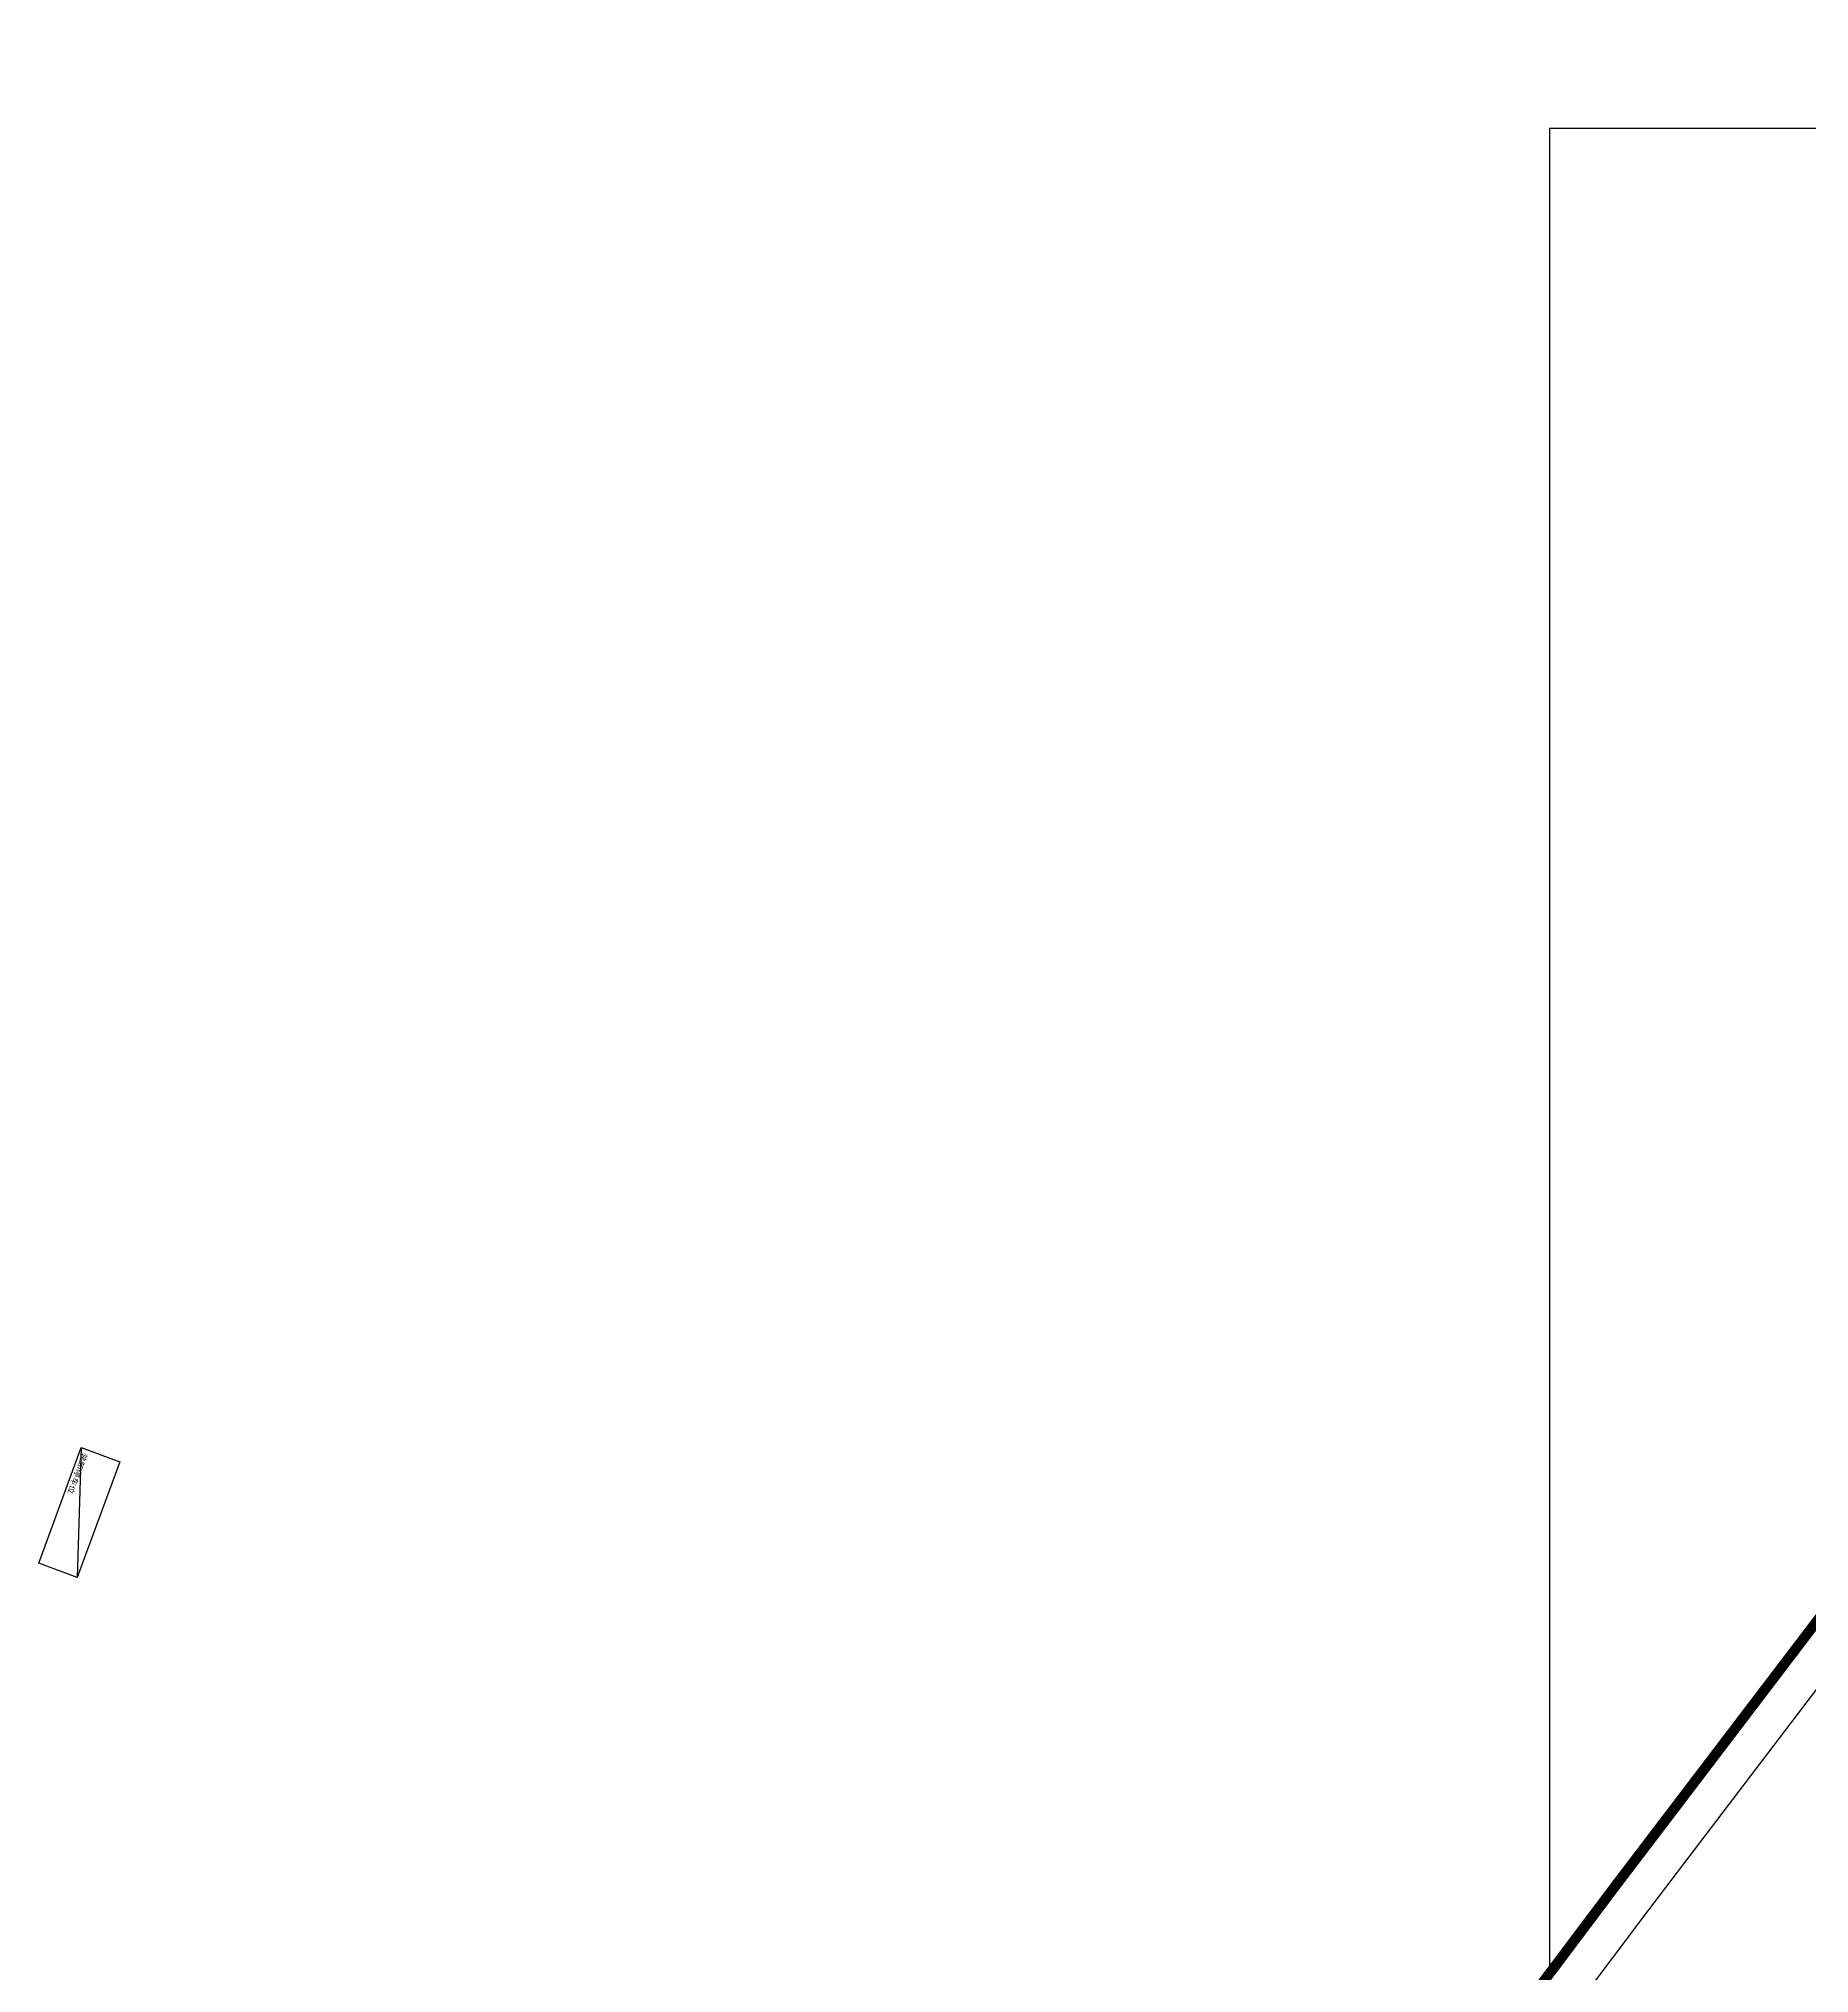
# Model space of a CAD drawing. Extents: x -11 to 40589024741, y -2 to 3380586937.
# Drawn here: x 40587868081 to 40588040355, y 3380296907 to 3380485121 of the extents above; entities that cross this region are included whole.
import ezdxf

# ---------------------------------------------------------------- set-up
doc = ezdxf.new("R2010")
doc.units = 0
doc.header["$LTSCALE"] = 10
doc.header["$MEASUREMENT"] = 0
doc.layers.add('0-WALL', color=252, linetype='Continuous')
doc.layers.add('Car', color=108, linetype='Continuous')
doc.styles.add('__附着_A02-地块内环境_TEN257KZ_设计区$0$文字标注', font='simhei.ttf')

# ---------------------------------------------------------------- blocks, each defined once
blk = doc.blocks.new('G$CA3553A61')
at = {"layer": 'Car', "flags": 128}
blk.add_lwpolyline([(0, 4000), (12000, 4000), (12000, 0), (0, 0)], close=True, dxfattribs=at)
blk.add_lwpolyline([(0, 0), (12000, 4000)], dxfattribs=at)
at = {"layer": 'Car', "style": '__附着_A02-地块内环境_TEN257KZ_设计区$0$文字标注', "width": 1.2}
blk.add_text('装卸停车位', height=500, dxfattribs=at).set_placement((380, 282))

msp = doc.modelspace()

# ---------------------------------------------------------------- linework, layer by layer
at = {"layer": '0-WALL', "const_width": 1000}
msp.add_lwpolyline([(40587953364.21122, 3380214796.220332), (40588021553.300003, 3380305494.4), (40588098451.800003, 3380406514.1), (40588148631.099991, 3380472512.2), (40588157708.300003, 3380484621.1)], dxfattribs=at)
at = {"layer": '0-WALL', "ltscale": 10}
msp.add_lwpolyline([(40587953364.21122, 3380208139.30594), (40588024743.599998, 3380303080.9), (40588101635.599991, 3380404092), (40588151823.799988, 3380470101.9), (40588161238.599991, 3380482661.1)], dxfattribs=at)
at = {"layer": '0-WALL'}
msp.add_lwpolyline([(40588015062.5821, 3380106918.017643), (40588638762.5821, 3380106918.017643), (40588638762.5821, 3380476368.016743), (40588015062.5821, 3380476368.016743)], close=True, dxfattribs=at)

# ---------------------------------------------------------------- block references
at = {"layer": '0-WALL', "rotation": 249.799743364825}
msp.add_blockref('G$CA3553A61', (40587872224.667259, 3380348061.8727), dxfattribs=at)

doc.saveas('drawing.dxf')
